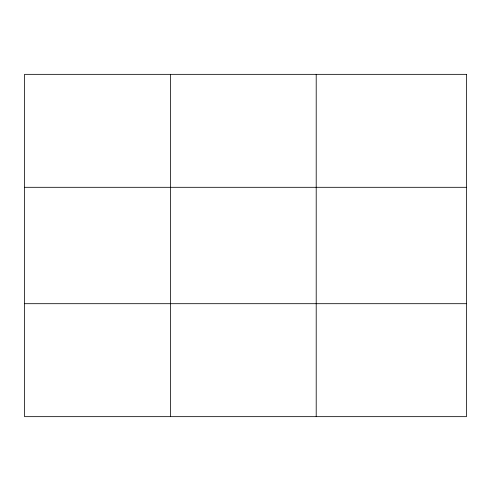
<?xml version="1.0" encoding="UTF-8"?>
<svg xmlns="http://www.w3.org/2000/svg" width="491" height="491" viewBox="0 0 491 491"><rect width="100%" height="100%" fill="white"/><g stroke="black" fill="none" stroke-linecap="round" stroke-linejoin="round"><path stroke-width="0.74" d="M170.377 416.656L170.377 74.344M316.204 416.656L316.204 74.344M24.55 187.304L466.45 187.304M24.55 303.696L466.45 303.696M466.45 74.344L466.45 416.656L24.55 416.656L24.55 74.344L466.45 74.344"/></g></svg>
